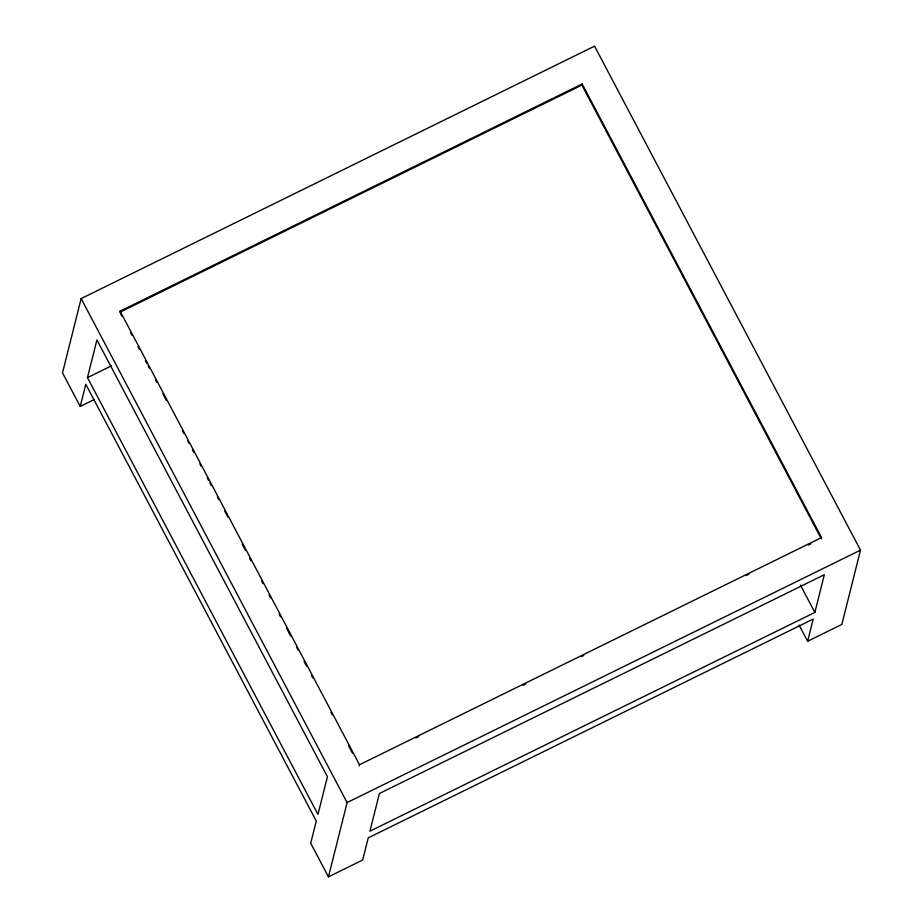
<?xml version="1.0" encoding="UTF-8"?>
<svg xmlns="http://www.w3.org/2000/svg" width="923" height="923" viewBox="0 0 923 923"><rect width="100%" height="100%" fill="white"/><g stroke="black" fill="none" stroke-linecap="round" stroke-linejoin="round"><path stroke-width="1.38" d="M799.087 625.067L807.625 641.254L841.845 624.421L860.501 550.143L594.55 46.15L81.155 298.579L62.499 372.857L80.22 406.455L94.169 399.601M80.22 406.455L85.793 384.28L316.289 821.078L310.716 843.253L328.45 876.85L362.681 860.017L368.242 837.853L813.198 619.079L807.625 641.254M87.466 377.634L96.927 339.941L327.434 776.728L317.962 814.421L87.466 377.634L111.545 365.785M120.117 311.155L119.84 312.262L581.894 85.078L582.171 83.97L120.117 311.155L359.485 764.752L359.197 765.859M328.45 876.85L347.106 802.572L81.155 298.579M582.171 83.97L821.539 537.567L821.262 538.674L581.894 85.078M814.859 612.422L824.331 574.729L379.388 793.503L369.915 831.196L814.859 612.422L800.414 585.044M359.485 764.752L821.539 537.567M415.996 737.939L418.569 736.669M523.122 685.27L525.695 684.001M581.202 656.715L583.774 655.445M746.407 575.479L748.98 574.21M808.352 545.02L810.936 543.751M347.106 802.572L860.501 550.143M120.509 313.543L121.859 316.093M130.593 332.649L131.943 335.199M137.988 346.667L139.338 349.217M145.384 360.685L146.734 363.235M148.084 365.773L149.422 368.323M155.479 379.791L156.818 382.341M162.875 393.809L166.232 400.178M182.373 430.764L183.712 433.314M187.75 440.952L189.088 443.502M192.457 449.87L193.795 452.42M199.853 463.888L201.191 466.438M207.248 477.906L208.586 480.456M209.936 483.006L211.286 485.544M217.332 497.012L218.682 499.562M224.727 511.03L228.096 517.399M242.207 544.155L245.576 550.535M249.602 558.173L250.952 560.723M261.705 581.109L263.055 583.659M269.101 595.127L270.451 597.677M279.196 614.233L280.534 616.783M286.591 628.251L290.618 635.901M296.675 647.369L298.014 649.907M304.071 661.376L306.759 666.475M311.466 675.394L312.805 677.944M330.965 712.348L332.303 714.898M348.444 745.472L352.482 753.122"/></g></svg>
